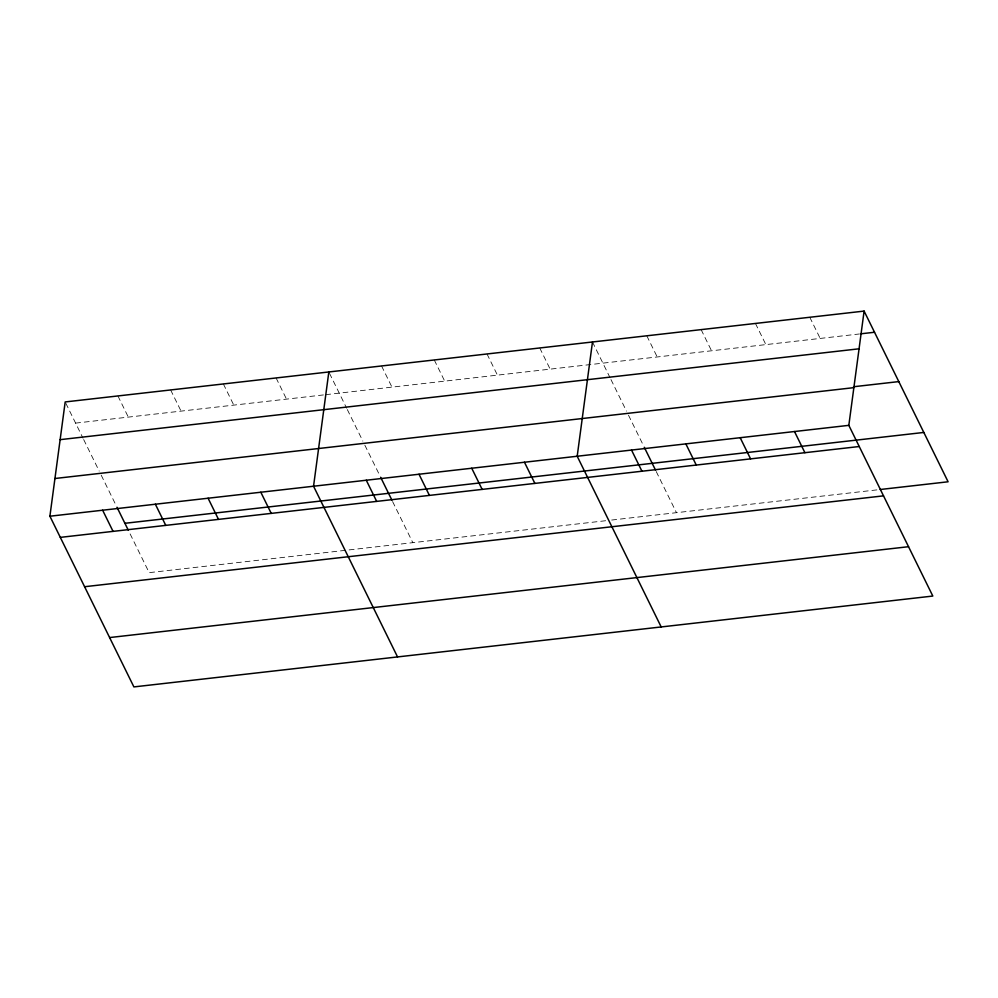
<?xml version="1.0" encoding="UTF-8"?>
<svg xmlns="http://www.w3.org/2000/svg" width="998" height="998" viewBox="0 0 998 998"><rect width="100%" height="100%" fill="white"/><g stroke="black" fill="none" stroke-linecap="round" stroke-linejoin="round"><path stroke-width="0.75" stroke-dasharray="4.99 3.74" d="M75.586 423.115L324.175 394.846M325.672 394.672L859.428 333.968M605.661 520.731L149.176 572.652L128.942 531.522M611.687 520.045L878.677 489.681M809.777 317.264L820.194 338.434M755.449 323.452L765.865 344.609M701.12 329.627L711.537 350.785M646.804 335.802L657.208 356.972M592.475 341.977L610.302 378.217M610.976 379.589L626.495 411.126M628.478 415.168L643.623 445.944M656.235 471.555L676.469 512.685M539.743 347.978L550.16 369.148M487.012 353.978L497.428 375.136M434.28 359.979L444.696 381.136M381.548 365.967L391.964 387.137M329.477 373.289L346.655 408.207M347.329 409.579L362.848 441.104M364.831 445.145L379.976 475.921M392.588 501.545L412.823 542.663M276.097 377.968L286.513 399.125M223.365 383.956L233.782 405.126M170.633 389.956L181.05 411.114M117.914 395.957L128.318 417.114M65.831 403.267L83.009 438.184M83.682 439.557L99.201 471.093M101.185 475.135L116.329 505.911"/><path stroke-width="1.5" d="M864.106 311.089L848.824 425.348L932.818 596.056L133.894 686.911L49.9 516.216L65.182 401.945L864.106 311.089L948.1 481.784L880.186 489.507M328.829 371.967L313.547 486.226L397.541 656.921M592.475 341.977L577.193 456.248L661.187 626.944M860.937 333.794L874.522 332.259M60.142 439.656L859.066 348.801M853.527 386.75L898.799 381.598M54.94 478.504L853.864 387.648M49.9 516.216L848.824 425.348M124.887 523.301L923.824 432.446M60.317 537.373L859.241 446.518M84.593 586.724L883.517 495.856M109.618 637.56L908.542 546.704M794.495 431.535L804.912 452.693M740.179 437.71L750.583 458.868M685.851 443.885L696.255 465.056M644.284 447.279L655.561 470.183M631.522 450.061L641.939 471.231M524.461 462.236L534.878 483.406M471.73 468.237L482.146 489.394M419.01 474.237L429.414 495.395M380.637 477.256L391.915 500.173M366.278 480.225L376.683 501.395M260.815 492.226L271.231 513.384M208.083 498.227L218.5 519.384M155.364 504.215L165.768 525.385M116.991 507.246L128.268 530.15M102.632 510.215L113.048 531.373"/></g></svg>
